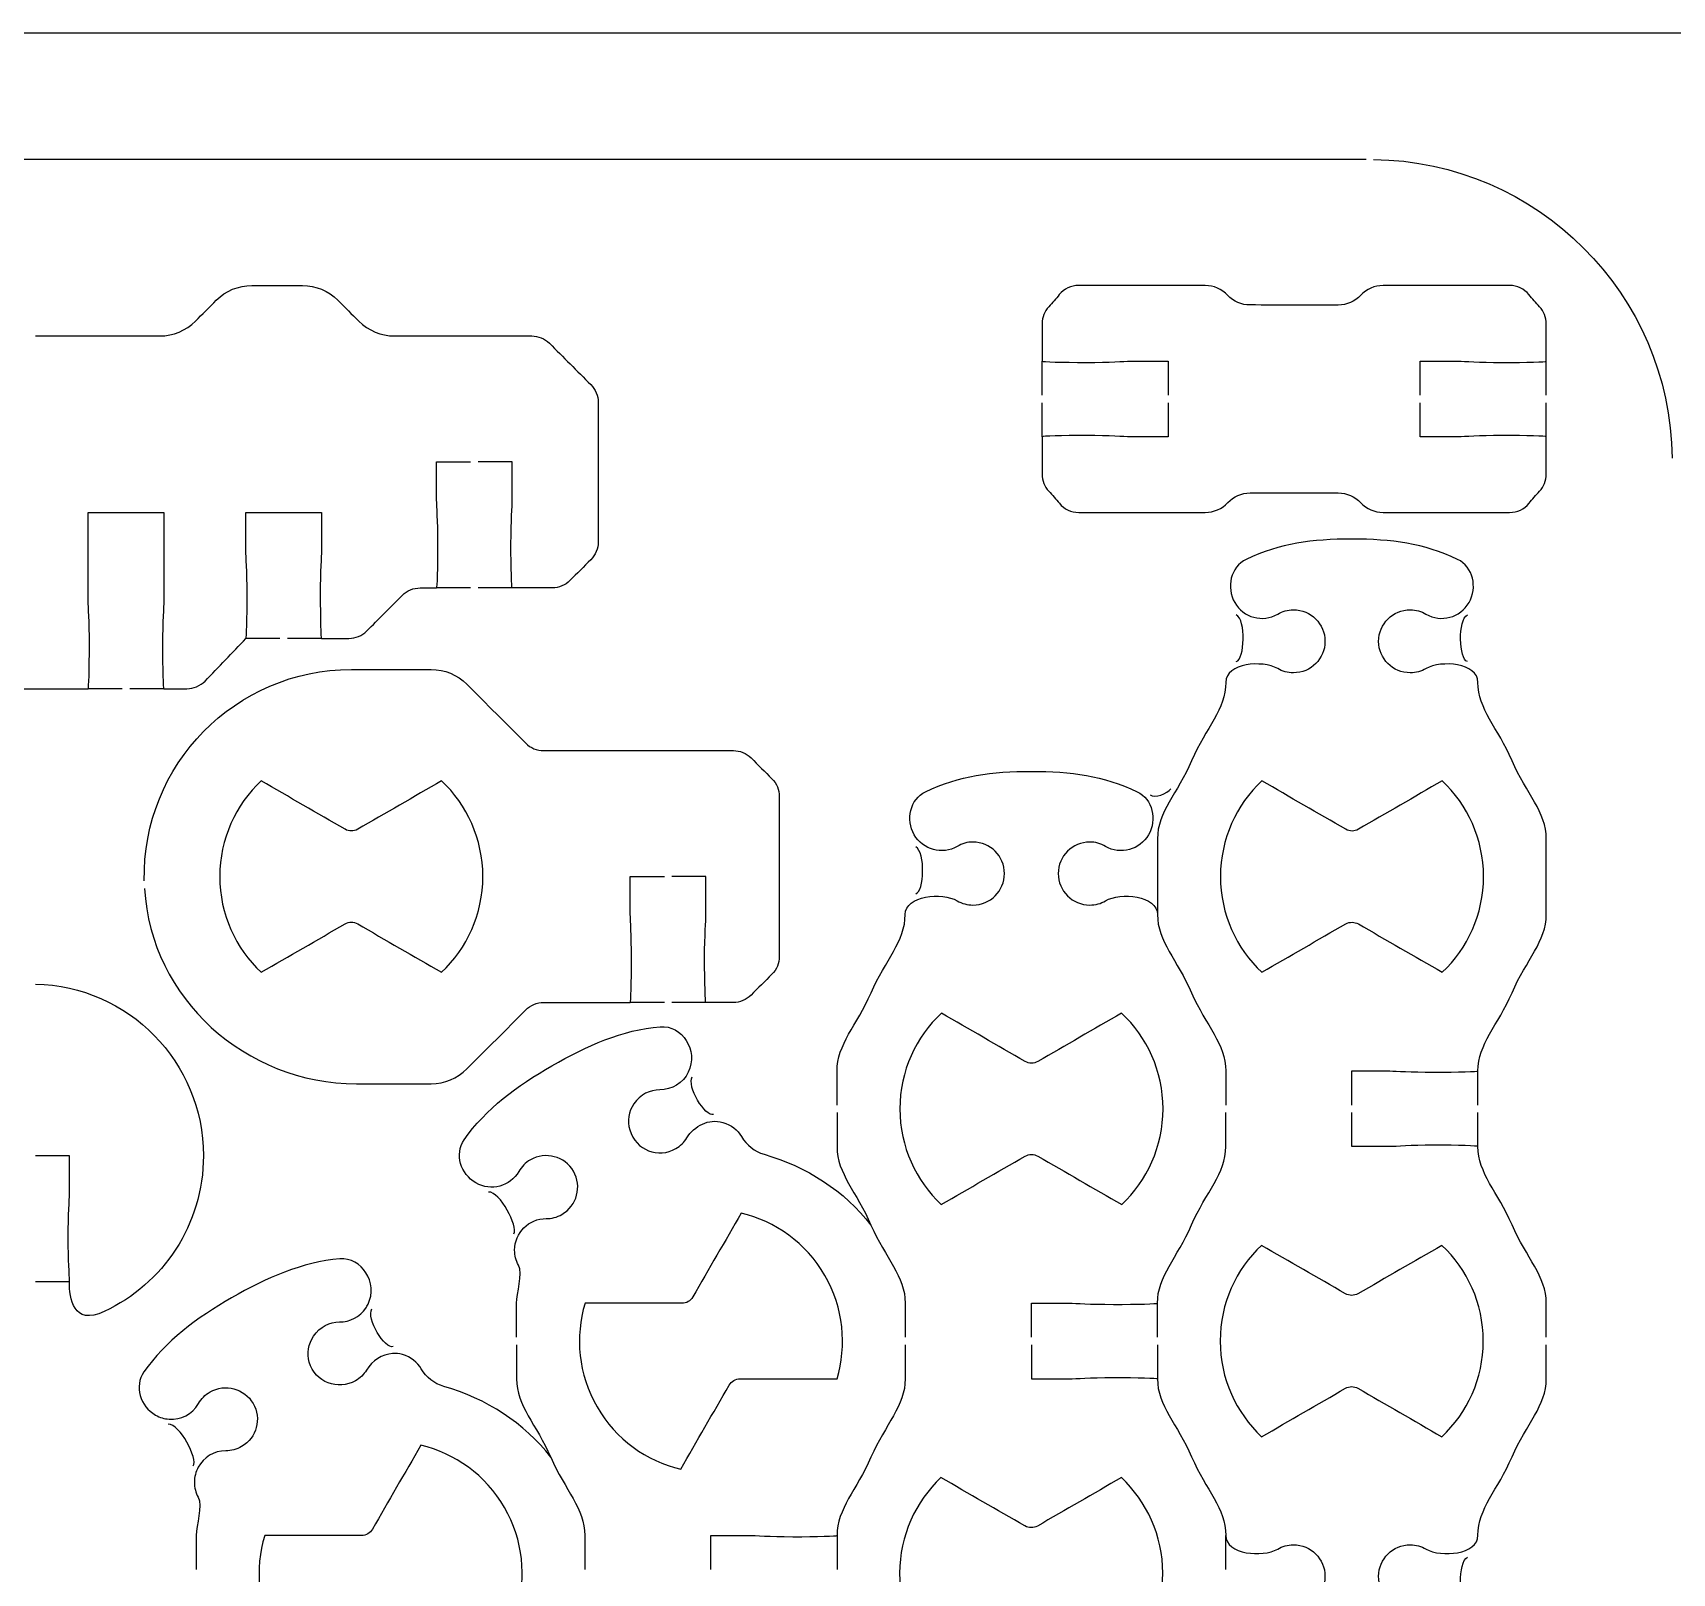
# Model space of a CAD drawing. Extents: x 0 to 410, y 0 to 455.
# Drawn here: x 70 to 135, y 393.9 to 455 of the extents above; entities that cross this region are included whole.
import ezdxf

# ---------------------------------------------------------------- set-up
doc = ezdxf.new("R2010")
doc.units = 0
doc.header["$MEASUREMENT"] = 0
doc.layers.add('DEFAULT', color=18, linetype='CONTINUOUS')

msp = doc.modelspace()

# ---------------------------------------------------------------- linework, layer by layer
at = {"layer": 'DEFAULT', "color": 18}
msp.add_lwpolyline([(410.025, 0.025), (0.025, 0.025), (0.025, 455.025), (410.025, 455.025)], close=True, dxfattribs=at)
at = {"layer": 'DEFAULT', "color": 1}
for points in [[(122.901, 450), (17.203, 450)], [(110.051, 440.648), (110.051, 441.995)], [(130.053, 440.648), (130.053, 441.995)], [(110.051, 438.997), (110.051, 440.348)], [(130.053, 438.997), (130.053, 440.348)], [(87.374, 433), (86.027, 433)], [(89.025, 433), (87.674, 433)], [(79.807, 430.996), (78.46, 430.996)], [(81.458, 430.996), (80.107, 430.996)], [(73.549, 428.999), (72.201, 428.999)], [(75.2, 428.999), (73.849, 428.999)], [(95.061, 416.55), (93.71, 416.55)], [(96.709, 416.55), (95.361, 416.55)], [(127.344, 412.482), (127.344, 413.833)], [(127.344, 410.835), (127.344, 412.182)], [(71.457, 405.469), (70.106, 405.469)], [(117.336, 394.06), (117.336, 395.408)]]:
    msp.add_lwpolyline(points, dxfattribs=at)
for points in [[(123.2, 450), (129.709, 449.919), (134.969, 444.659), (135.05, 438.147)], [(117.753, 430.079), (118.09, 430.151), (118.147, 431.739), (117.753, 431.935)], [(126.927, 430.079), (126.59, 430.151), (126.532, 431.739), (126.927, 431.935)], [(114.331, 424.787), (114.532, 424.644), (115, 424.837), (115.162, 425.029)], [(105.035, 420.865), (105.372, 420.936), (105.43, 422.524), (105.035, 422.72)], [(97.017, 412.106), (96.691, 411.995), (95.932, 413.232), (96.171, 413.602)], [(89.084, 407.372), (89.282, 407.649), (88.529, 409.061), (88.09, 409.029)], [(84.306, 402.895), (83.98, 402.784), (83.222, 404.021), (83.461, 404.391)], [(76.373, 398.161), (76.571, 398.438), (75.819, 399.85), (75.379, 399.818)], [(126.927, 392.685), (126.59, 392.756), (126.532, 394.344), (126.927, 394.54)]]:
    msp.add_open_spline(points, degree=3, dxfattribs=at)
for points, knots in [([(70.106, 442.997), (71.751, 442.997), (73.396, 442.997), (75.041, 442.997), (75.574, 442.997), (76.082, 443.209), (76.456, 443.583), (76.732, 443.859), (77.008, 444.136), (77.285, 444.412), (77.659, 444.789), (78.167, 444.998), (78.699, 444.998), (79.366, 444.998), (80.033, 444.998), (80.7, 444.998), (81.229, 444.998), (81.737, 444.789), (82.111, 444.412), (82.387, 444.136), (82.663, 443.859), (82.94, 443.583), (83.317, 443.209), (83.825, 442.997), (84.354, 442.997), (86.169, 442.997), (87.983, 442.997), (89.798, 442.997), (90.062, 442.997), (90.316, 442.892), (90.503, 442.705), (91.05, 442.158), (91.597, 441.611), (92.144, 441.064), (92.331, 440.877), (92.437, 440.623), (92.437, 440.359), (92.437, 438.515), (92.437, 436.671), (92.437, 434.827), (92.437, 434.562), (92.331, 434.305), (92.144, 434.118), (91.869, 433.843), (91.593, 433.568), (91.318, 433.292), (91.131, 433.105), (90.877, 433), (90.613, 433), (90.084, 433), (89.554, 433), (89.025, 433), (89.001, 433), (88.976, 433.783), (88.976, 434.749), (88.976, 435.716), (89.025, 436.213), (89.025, 436.499), (89.025, 436.999), (89.025, 437.499), (89.025, 437.999), (88.575, 437.999), (88.124, 437.999), (87.674, 437.999)], [0, 0, 0, 0, 13.99, 13.99, 13.99, 14.99, 14.99, 14.99, 18.313402, 18.313402, 18.313402, 19.313402, 19.313402, 19.313402, 24.983402, 24.983402, 24.983402, 25.983402, 25.983402, 25.983402, 29.306804, 29.306804, 29.306804, 30.306804, 30.306804, 30.306804, 45.736804, 45.736804, 45.736804, 46.736804, 46.736804, 46.736804, 53.312897, 53.312897, 53.312897, 54.312897, 54.312897, 54.312897, 69.992897, 69.992897, 69.992897, 70.992897, 70.992897, 70.992897, 74.302157, 74.302157, 74.302157, 75.302157, 75.302157, 75.302157, 79.802157, 79.802157, 79.802157, 80.802157, 80.802157, 80.802157, 81.802157, 81.802157, 81.802157, 86.052157, 86.052157, 86.052157, 89.882157, 89.882157, 89.882157, 89.882157]), ([(125.054, 440.648), (125.054, 441.097), (125.054, 441.546), (125.054, 441.995), (125.554, 441.995), (126.054, 441.995), (126.554, 441.995), (126.839, 441.995), (127.337, 441.946), (128.303, 441.946), (129.27, 441.946), (130.053, 441.967), (130.053, 441.995), (130.053, 442.491), (130.053, 442.986), (130.053, 443.481), (130.053, 443.731), (129.962, 443.978), (129.789, 444.158), (129.641, 444.313), (129.499, 444.472), (129.365, 444.638), (129.178, 444.867), (128.896, 444.998), (128.596, 444.998), (126.923, 444.998), (125.25, 444.998), (123.576, 444.998), (123.241, 444.998), (122.92, 444.86), (122.691, 444.613), (122.458, 444.366), (122.133, 444.222), (121.798, 444.222), (120.632, 444.223), (119.465, 444.224), (118.299, 444.225), (117.964, 444.225), (117.639, 444.366), (117.41, 444.613), (117.18, 444.86), (116.859, 444.998), (116.524, 444.998), (114.85, 444.998), (113.175, 444.998), (111.501, 444.998), (111.201, 444.998), (110.919, 444.867), (110.732, 444.638), (110.598, 444.472), (110.456, 444.313), (110.312, 444.158), (110.139, 443.978), (110.051, 443.735), (110.051, 443.484), (110.051, 442.988), (110.051, 442.492), (110.051, 441.995), (110.051, 441.971), (110.834, 441.946), (111.801, 441.946), (112.767, 441.946), (113.268, 441.995), (113.554, 441.995), (114.054, 441.995), (114.553, 441.995), (115.053, 441.995), (115.053, 441.546), (115.053, 441.097), (115.053, 440.648)], [0, 0, 0, 0, 3.82, 3.82, 3.82, 8.07, 8.07, 8.07, 9.07, 9.07, 9.07, 10.07, 10.07, 10.07, 14.28, 14.28, 14.28, 15.28, 15.28, 15.28, 16.28, 16.28, 16.28, 17.28, 17.28, 17.28, 31.51, 31.51, 31.51, 32.51, 32.51, 32.51, 33.51, 33.51, 33.51, 43.430005, 43.430005, 43.430005, 44.430005, 44.430005, 44.430005, 45.430005, 45.430005, 45.430005, 59.670005, 59.670005, 59.670005, 60.670005, 60.670005, 60.670005, 61.670005, 61.670005, 61.670005, 62.670005, 62.670005, 62.670005, 66.890005, 66.890005, 66.890005, 67.890005, 67.890005, 67.890005, 68.890005, 68.890005, 68.890005, 73.140005, 73.140005, 73.140005, 76.960005, 76.960005, 76.960005, 76.960005]), ([(115.053, 440.348), (115.053, 439.898), (115.053, 439.447), (115.053, 438.997), (114.553, 438.997), (114.054, 438.997), (113.554, 438.997), (113.268, 438.997), (112.767, 439.046), (111.801, 439.046), (110.834, 439.046), (110.051, 439.025), (110.051, 438.997), (110.051, 438.502), (110.051, 438.007), (110.051, 437.512), (110.051, 437.261), (110.139, 437.018), (110.312, 436.838), (110.46, 436.683), (110.601, 436.52), (110.735, 436.358), (110.922, 436.125), (111.204, 435.995), (111.504, 435.995), (113.178, 435.995), (114.851, 435.995), (116.524, 435.995), (116.863, 435.995), (117.187, 436.139), (117.417, 436.383), (117.646, 436.63), (117.964, 436.767), (118.302, 436.767), (119.469, 436.767), (120.635, 436.767), (121.802, 436.767), (122.137, 436.767), (122.458, 436.63), (122.687, 436.383), (122.92, 436.136), (123.241, 435.995), (123.576, 435.995), (125.251, 435.995), (126.925, 435.995), (128.6, 435.995), (128.9, 435.995), (129.182, 436.125), (129.369, 436.358), (129.503, 436.52), (129.644, 436.683), (129.789, 436.834), (129.962, 437.014), (130.053, 437.261), (130.053, 437.508), (130.053, 438.004), (130.053, 438.501), (130.053, 438.997), (130.053, 439.022), (129.27, 439.046), (128.303, 439.046), (127.337, 439.046), (126.839, 438.997), (126.554, 438.997), (126.054, 438.997), (125.554, 438.997), (125.054, 438.997), (125.054, 439.447), (125.054, 439.898), (125.054, 440.348)], [0, 0, 0, 0, 3.83, 3.83, 3.83, 8.08, 8.08, 8.08, 9.08, 9.08, 9.08, 10.08, 10.08, 10.08, 14.29, 14.29, 14.29, 15.29, 15.29, 15.29, 16.29, 16.29, 16.29, 17.29, 17.29, 17.29, 31.52, 31.52, 31.52, 32.52, 32.52, 32.52, 33.52, 33.52, 33.52, 43.44, 43.44, 43.44, 44.44, 44.44, 44.44, 45.44, 45.44, 45.44, 59.68, 59.68, 59.68, 60.68, 60.68, 60.68, 61.68, 61.68, 61.68, 62.68, 62.68, 62.68, 66.9, 66.9, 66.9, 67.9, 67.9, 67.9, 68.9, 68.9, 68.9, 73.15, 73.15, 73.15, 76.98, 76.98, 76.98, 76.98]), ([(52.537, 437.999), (52.988, 437.999), (53.438, 437.999), (53.889, 437.999), (53.889, 437.499), (53.889, 436.999), (53.889, 436.499), (53.889, 436.213), (53.839, 435.716), (53.839, 434.749), (53.839, 433.783), (53.86, 433), (53.889, 433), (54.106, 433), (54.324, 433), (54.541, 433), (54.806, 433), (55.06, 432.894), (55.247, 432.707), (55.719, 432.234), (56.192, 431.761), (56.665, 431.289), (56.852, 431.102), (57.106, 430.996), (57.37, 430.996), (57.733, 430.996), (58.095, 430.996), (58.457, 430.996), (58.482, 430.996), (58.506, 431.779), (58.506, 432.746), (58.506, 433.712), (58.457, 434.21), (58.457, 434.495), (58.457, 434.995), (58.457, 435.495), (58.457, 435.995), (59.457, 435.995), (60.456, 435.995), (61.456, 435.995), (61.456, 435.495), (61.456, 434.995), (61.456, 434.495), (61.456, 434.21), (61.406, 433.712), (61.406, 432.746), (61.406, 431.779), (61.427, 430.996), (61.456, 430.996), (61.997, 430.433), (62.537, 429.869), (63.078, 429.306), (63.269, 429.112), (63.53, 428.999), (63.802, 428.999), (64.106, 428.999), (64.411, 428.999), (64.715, 428.999), (64.74, 428.999), (64.765, 429.782), (64.765, 430.749), (64.765, 431.716), (64.715, 432.213), (64.715, 432.499), (64.715, 433.665), (64.715, 434.832), (64.715, 435.998), (65.715, 435.998), (66.714, 435.998), (67.714, 435.998), (67.714, 434.832), (67.714, 433.665), (67.714, 432.499), (67.714, 432.213), (67.665, 431.716), (67.665, 430.749), (67.665, 429.782), (67.686, 428.999), (67.714, 428.999), (69.21, 428.999), (70.705, 428.999), (72.201, 428.999), (72.226, 428.999), (72.251, 429.782), (72.251, 430.749), (72.251, 431.716), (72.201, 432.213), (72.201, 432.499), (72.201, 433.665), (72.201, 434.832), (72.201, 435.998), (73.201, 435.998), (74.2, 435.998), (75.2, 435.998), (75.2, 434.832), (75.2, 433.665), (75.2, 432.499), (75.2, 432.213), (75.15, 431.716), (75.15, 430.749), (75.15, 429.782), (75.172, 428.999), (75.2, 428.999), (75.504, 428.999), (75.809, 428.999), (76.114, 428.999), (76.385, 428.999), (76.646, 429.112), (76.837, 429.306), (77.378, 429.869), (77.919, 430.433), (78.46, 430.996), (78.484, 430.996), (78.509, 431.779), (78.509, 432.746), (78.509, 433.712), (78.46, 434.21), (78.46, 434.495), (78.46, 434.995), (78.46, 435.495), (78.46, 435.995), (79.459, 435.995), (80.459, 435.995), (81.458, 435.995), (81.458, 435.495), (81.458, 434.995), (81.458, 434.495), (81.458, 434.21), (81.409, 433.712), (81.409, 432.746), (81.409, 431.779), (81.43, 430.996), (81.458, 430.996), (81.82, 430.996), (82.182, 430.996), (82.545, 430.996), (82.809, 430.996), (83.063, 431.102), (83.25, 431.289), (83.723, 431.761), (84.196, 432.234), (84.668, 432.707), (84.855, 432.894), (85.109, 433), (85.374, 433), (85.591, 433), (85.809, 433), (86.027, 433), (86.055, 433), (86.076, 433.783), (86.076, 434.749), (86.076, 435.716), (86.027, 436.213), (86.027, 436.499), (86.027, 436.999), (86.027, 437.499), (86.027, 437.999), (86.476, 437.999), (86.925, 437.999), (87.374, 437.999)], [0, 0, 0, 0, 3.83, 3.83, 3.83, 8.08, 8.08, 8.08, 9.08, 9.08, 9.08, 10.08, 10.08, 10.08, 11.93, 11.93, 11.93, 12.93, 12.93, 12.93, 18.615139, 18.615139, 18.615139, 19.615139, 19.615139, 19.615139, 22.695139, 22.695139, 22.695139, 23.695139, 23.695139, 23.695139, 24.695139, 24.695139, 24.695139, 28.945139, 28.945139, 28.945139, 37.445139, 37.445139, 37.445139, 41.695139, 41.695139, 41.695139, 42.695139, 42.695139, 42.695139, 43.695139, 43.695139, 43.695139, 50.33623, 50.33623, 50.33623, 51.33623, 51.33623, 51.33623, 53.92623, 53.92623, 53.92623, 54.92623, 54.92623, 54.92623, 55.92623, 55.92623, 55.92623, 65.84623, 65.84623, 65.84623, 74.34623, 74.34623, 74.34623, 84.26623, 84.26623, 84.26623, 85.26623, 85.26623, 85.26623, 86.26623, 86.26623, 86.26623, 98.98623, 98.98623, 98.98623, 99.98623, 99.98623, 99.98623, 100.98623, 100.98623, 100.98623, 110.90623, 110.90623, 110.90623, 119.40623, 119.40623, 119.40623, 129.32623, 129.32623, 129.32623, 130.32623, 130.32623, 130.32623, 131.32623, 131.32623, 131.32623, 133.91623, 133.91623, 133.91623, 134.91623, 134.91623, 134.91623, 141.557322, 141.557322, 141.557322, 142.557322, 142.557322, 142.557322, 143.557322, 143.557322, 143.557322, 147.807322, 147.807322, 147.807322, 156.307322, 156.307322, 156.307322, 160.557322, 160.557322, 160.557322, 161.557322, 161.557322, 161.557322, 162.557322, 162.557322, 162.557322, 165.637322, 165.637322, 165.637322, 166.637322, 166.637322, 166.637322, 172.322461, 172.322461, 172.322461, 173.322461, 173.322461, 173.322461, 175.172461, 175.172461, 175.172461, 176.172461, 176.172461, 176.172461, 177.172461, 177.172461, 177.172461, 181.422461, 181.422461, 181.422461, 185.242461, 185.242461, 185.242461, 185.242461]), ([(122.342, 412.482), (122.342, 412.932), (122.342, 413.383), (122.342, 413.833), (122.842, 413.833), (123.343, 413.833), (123.844, 413.833), (124.134, 413.833), (124.628, 413.787), (125.594, 413.787), (126.561, 413.787), (127.344, 413.809), (127.344, 413.833), (127.344, 414.902), (128.127, 415.629), (128.695, 416.938), (129.267, 418.25), (130.053, 418.977), (130.053, 420.046), (130.053, 421.045), (130.053, 422.045), (130.053, 423.044), (130.053, 424.11), (129.267, 424.836), (128.695, 426.145), (128.127, 427.458), (127.344, 428.184), (127.344, 429.253), (127.344, 430.019), (125.876, 430.146), (125.284, 429.8), (125.1, 429.691), (124.882, 429.631), (124.659, 429.631), (123.968, 429.631), (123.403, 430.192), (123.403, 430.879), (123.403, 431.571), (123.968, 432.132), (124.659, 432.132), (124.882, 432.132), (125.097, 432.072), (125.28, 431.959), (125.873, 431.613), (126.642, 431.821), (126.988, 432.418), (127.33, 433.014), (127.157, 433.836), (126.533, 434.129), (125.188, 434.764), (123.918, 434.936), (122.338, 434.936), (120.758, 434.936), (119.491, 434.764), (118.147, 434.129), (117.523, 433.836), (117.35, 433.014), (117.692, 432.418), (118.034, 431.821), (118.803, 431.613), (119.399, 431.959), (119.583, 432.072), (119.794, 432.132), (120.02, 432.132), (120.712, 432.132), (121.273, 431.571), (121.273, 430.879), (121.273, 430.192), (120.712, 429.631), (120.02, 429.631), (119.794, 429.631), (119.579, 429.691), (119.396, 429.8), (118.8, 430.146), (117.336, 430.019), (117.336, 429.253), (117.336, 428.184), (116.552, 427.458), (115.981, 426.145), (115.413, 424.836), (114.626, 424.11), (114.626, 423.044), (114.626, 422.044), (114.626, 421.043), (114.626, 420.039), (114.626, 418.973), (115.413, 418.246), (115.977, 416.934), (116.552, 415.625), (117.336, 414.899), (117.336, 413.833), (117.336, 413.383), (117.336, 412.932), (117.336, 412.482)], [0, 0, 0, 0, 3.83, 3.83, 3.83, 8.09, 8.09, 8.09, 9.09, 9.09, 9.09, 10.09, 10.09, 10.09, 11.09, 11.09, 11.09, 12.09, 12.09, 12.09, 20.59, 20.59, 20.59, 21.59, 21.59, 21.59, 22.59, 22.59, 22.59, 23.59, 23.59, 23.59, 24.59, 24.59, 24.59, 25.59, 25.59, 25.59, 26.59, 26.59, 26.59, 27.59, 27.59, 27.59, 28.59, 28.59, 28.59, 29.59, 29.59, 29.59, 30.59, 30.59, 30.59, 31.59, 31.59, 31.59, 32.59, 32.59, 32.59, 33.59, 33.59, 33.59, 34.59, 34.59, 34.59, 35.59, 35.59, 35.59, 36.59, 36.59, 36.59, 37.59, 37.59, 37.59, 38.59, 38.59, 38.59, 39.59, 39.59, 39.59, 40.59, 40.59, 40.59, 49.11, 49.11, 49.11, 50.11, 50.11, 50.11, 51.11, 51.11, 51.11, 54.94, 54.94, 54.94, 54.94]), ([(74.427, 421.379), (74.332, 425.986), (78.054, 429.765), (82.643, 429.765), (83.699, 429.765), (84.755, 429.765), (85.811, 429.765), (86.341, 429.765), (86.852, 429.553), (87.226, 429.179), (88.006, 428.398), (88.785, 427.617), (89.565, 426.837), (89.752, 426.65), (90.006, 426.544), (90.274, 426.544), (92.782, 426.545), (95.291, 426.546), (97.799, 426.547), (98.063, 426.547), (98.317, 426.442), (98.504, 426.255), (98.78, 425.978), (99.055, 425.702), (99.33, 425.426), (99.517, 425.239), (99.623, 424.985), (99.623, 424.72), (99.623, 422.606), (99.623, 420.491), (99.623, 418.377), (99.623, 418.112), (99.517, 417.858), (99.33, 417.671), (99.053, 417.395), (98.777, 417.119), (98.501, 416.842), (98.314, 416.655), (98.06, 416.55), (97.795, 416.55), (97.433, 416.55), (97.071, 416.55), (96.709, 416.55), (96.684, 416.55), (96.659, 417.333), (96.659, 418.299), (96.659, 419.266), (96.709, 419.763), (96.709, 420.049), (96.709, 420.549), (96.709, 421.049), (96.709, 421.548), (96.259, 421.548), (95.81, 421.548), (95.361, 421.548)], [0, 0, 0, 0, 1, 1, 1, 9.98, 9.98, 9.98, 10.98, 10.98, 10.98, 20.36331, 20.36331, 20.36331, 21.36331, 21.36331, 21.36331, 42.693312, 42.693312, 42.693312, 43.693312, 43.693312, 43.693312, 47.00965, 47.00965, 47.00965, 48.00965, 48.00965, 48.00965, 65.98965, 65.98965, 65.98965, 66.98965, 66.98965, 66.98965, 70.313052, 70.313052, 70.313052, 71.313052, 71.313052, 71.313052, 74.393052, 74.393052, 74.393052, 75.393052, 75.393052, 75.393052, 76.393052, 76.393052, 76.393052, 80.643052, 80.643052, 80.643052, 84.463052, 84.463052, 84.463052, 84.463052]), ([(101.912, 412.482), (101.912, 412.931), (101.912, 413.381), (101.912, 413.83), (101.912, 414.895), (102.695, 415.622), (103.263, 416.931), (103.835, 418.243), (104.618, 418.97), (104.618, 420.039), (104.618, 420.804), (106.082, 420.931), (106.682, 420.585), (106.865, 420.476), (107.08, 420.416), (107.306, 420.416), (107.998, 420.416), (108.555, 420.977), (108.555, 421.665), (108.555, 422.356), (107.998, 422.917), (107.306, 422.917), (107.08, 422.917), (106.865, 422.857), (106.685, 422.744), (106.086, 422.399), (105.32, 422.607), (104.974, 423.203), (104.632, 423.799), (104.805, 424.621), (105.429, 424.914), (106.777, 425.549), (108.043, 425.722), (109.624, 425.722), (111.201, 425.722), (112.471, 425.549), (113.818, 424.914), (114.443, 424.621), (114.616, 423.799), (114.274, 423.203), (113.924, 422.607), (113.159, 422.399), (112.563, 422.744), (112.379, 422.857), (112.164, 422.917), (111.942, 422.917), (111.25, 422.917), (110.689, 422.356), (110.689, 421.665), (110.689, 420.977), (111.25, 420.416), (111.942, 420.416), (112.164, 420.416), (112.383, 420.476), (112.566, 420.585), (113.162, 420.931), (114.626, 420.804), (114.626, 420.039)], [0, 0, 0, 0, 3.82, 3.82, 3.82, 4.82, 4.82, 4.82, 5.82, 5.82, 5.82, 6.82, 6.82, 6.82, 7.82, 7.82, 7.82, 8.82, 8.82, 8.82, 9.82, 9.82, 9.82, 10.82, 10.82, 10.82, 11.82, 11.82, 11.82, 12.82, 12.82, 12.82, 13.82, 13.82, 13.82, 14.82, 14.82, 14.82, 15.82, 15.82, 15.82, 16.82, 16.82, 16.82, 17.82, 17.82, 17.82, 18.82, 18.82, 18.82, 19.82, 19.82, 19.82, 20.82, 20.82, 20.82, 21.82, 21.82, 21.82, 21.82]), ([(77.422, 421.549), (77.422, 423.044), (78.054, 424.392), (79.063, 425.344), (80.173, 424.704), (81.283, 424.063), (82.393, 423.422), (82.548, 423.334), (82.739, 423.334), (82.894, 423.422), (84.004, 424.063), (85.114, 424.704), (86.224, 425.344), (87.233, 424.392), (87.861, 423.044), (87.861, 421.549), (87.861, 420.05), (87.23, 418.698), (86.217, 417.749), (85.109, 418.389), (84.002, 419.029), (82.894, 419.668), (82.739, 419.76), (82.548, 419.76), (82.393, 419.668), (81.284, 419.029), (80.175, 418.389), (79.066, 417.749), (78.054, 418.702), (77.422, 420.05), (77.422, 421.549)], [1, 1, 1, 1, 2, 2, 2, 12.89978, 12.89978, 12.89978, 13.89978, 13.89978, 13.89978, 24.79956, 24.79956, 24.79956, 25.79956, 25.79956, 25.79956, 26.79956, 26.79956, 26.79956, 37.677019, 37.677019, 37.677019, 38.677019, 38.677019, 38.677019, 49.56314, 49.56314, 49.56314, 50.56314, 50.56314, 50.56314, 50.56314]), ([(117.126, 421.545), (117.126, 423.048), (117.757, 424.392), (118.77, 425.344), (119.879, 424.703), (120.987, 424.063), (122.096, 423.422), (122.252, 423.33), (122.442, 423.33), (122.597, 423.422), (123.705, 424.063), (124.813, 424.703), (125.92, 425.344), (126.933, 424.392), (127.564, 423.044), (127.564, 421.545), (127.564, 420.049), (126.933, 418.698), (125.928, 417.749), (124.817, 418.389), (123.707, 419.028), (122.597, 419.668), (122.442, 419.756), (122.252, 419.756), (122.096, 419.672), (120.986, 419.031), (119.876, 418.39), (118.766, 417.749), (117.757, 418.698), (117.126, 420.049), (117.126, 421.545)], [1, 1, 1, 1, 2, 2, 2, 12.891621, 12.891621, 12.891621, 13.891621, 13.891621, 13.891621, 24.774584, 24.774584, 24.774584, 25.774584, 25.774584, 25.774584, 26.774584, 26.774584, 26.774584, 37.669868, 37.669868, 37.669868, 38.669868, 38.669868, 38.669868, 49.570148, 49.570148, 49.570148, 50.570148, 50.570148, 50.570148, 50.570148]), ([(74.441, 421.076), (74.688, 416.705), (78.445, 413.329), (82.848, 413.329), (83.836, 413.329), (84.824, 413.329), (85.811, 413.329), (86.341, 413.329), (86.852, 413.54), (87.226, 413.914), (88.006, 414.695), (88.785, 415.476), (89.565, 416.257), (89.752, 416.444), (90.006, 416.55), (90.274, 416.55), (91.419, 416.55), (92.565, 416.55), (93.71, 416.55), (93.738, 416.55), (93.759, 417.333), (93.759, 418.299), (93.759, 419.266), (93.71, 419.763), (93.71, 420.049), (93.71, 420.549), (93.71, 421.049), (93.71, 421.548), (94.16, 421.548), (94.611, 421.548), (95.061, 421.548)], [0, 0, 0, 0, 1, 1, 1, 9.4, 9.4, 9.4, 10.4, 10.4, 10.4, 19.78331, 19.78331, 19.78331, 20.78331, 20.78331, 20.78331, 30.52331, 30.52331, 30.52331, 31.52331, 31.52331, 31.52331, 32.52331, 32.52331, 32.52331, 36.77331, 36.77331, 36.77331, 40.60331, 40.60331, 40.60331, 40.60331]), ([(70.106, 417.283), (73.803, 417.206), (76.773, 414.186), (76.773, 410.471), (76.773, 407.734), (75.165, 405.377), (72.84, 404.291), (71.594, 403.709), (71.457, 404.816), (71.457, 405.469), (71.457, 405.822), (71.407, 406.252), (71.407, 407.219), (71.407, 408.185), (71.457, 408.683), (71.457, 408.968), (71.457, 409.469), (71.457, 409.97), (71.457, 410.471), (71.006, 410.471), (70.556, 410.471), (70.106, 410.471)], [0, 0, 0, 0, 1, 1, 1, 2, 2, 2, 3, 3, 3, 4, 4, 4, 5, 5, 5, 9.26, 9.26, 9.26, 13.09, 13.09, 13.09, 13.09]), ([(89.196, 403.267), (89.196, 403.716), (89.196, 404.165), (89.196, 404.615), (89.196, 405.013), (89.461, 405.782), (89.27, 406.132), (89.175, 406.308), (89.122, 406.509), (89.122, 406.724), (89.122, 407.416), (89.687, 407.977), (90.375, 407.977), (90.586, 407.973), (90.801, 408.03), (90.995, 408.142), (91.595, 408.488), (91.803, 409.254), (91.458, 409.853), (91.112, 410.446), (90.343, 410.654), (89.747, 410.308), (89.549, 410.196), (89.394, 410.033), (89.288, 409.85), (88.942, 409.25), (88.18, 409.049), (87.584, 409.391), (86.984, 409.737), (86.727, 410.534), (87.118, 411.102), (87.969, 412.326), (89.232, 413.254), (90.6, 414.041), (91.969, 414.831), (93.409, 415.466), (94.894, 415.59), (95.758, 415.664), (96.428, 414.651), (96.012, 413.787), (95.811, 413.353), (95.356, 413.088), (94.876, 413.085), (94.495, 413.081), (94.111, 412.908), (93.849, 412.524), (93.648, 412.224), (93.585, 411.84), (93.687, 411.494), (93.924, 410.682), (94.834, 410.358), (95.518, 410.753), (95.702, 410.859), (95.846, 411.007), (95.952, 411.176), (96.255, 411.667), (96.82, 411.952), (97.377, 411.794), (97.719, 411.698), (97.97, 411.49), (98.125, 411.229), (98.33, 410.891), (98.64, 410.637), (99.021, 410.527), (100.693, 410.051), (102.219, 409.071), (103.26, 407.719)], [0, 0, 0, 0, 3.82, 3.82, 3.82, 4.82, 4.82, 4.82, 5.82, 5.82, 5.82, 6.82, 6.82, 6.82, 7.82, 7.82, 7.82, 8.82, 8.82, 8.82, 9.82, 9.82, 9.82, 10.82, 10.82, 10.82, 11.82, 11.82, 11.82, 12.82, 12.82, 12.82, 13.82, 13.82, 13.82, 14.82, 14.82, 14.82, 15.82, 15.82, 15.82, 16.82, 16.82, 16.82, 17.82, 17.82, 17.82, 18.82, 18.82, 18.82, 19.82, 19.82, 19.82, 20.82, 20.82, 20.82, 21.82, 21.82, 21.82, 22.82, 22.82, 22.82, 23.82, 23.82, 23.82, 24.82, 24.82, 24.82, 24.82]), ([(104.408, 412.33), (104.408, 413.833), (105.04, 415.177), (106.052, 416.13), (107.161, 415.489), (108.27, 414.848), (109.379, 414.207), (109.534, 414.115), (109.724, 414.115), (109.88, 414.207), (110.987, 414.848), (112.095, 415.489), (113.203, 416.13), (114.215, 415.177), (114.847, 413.83), (114.847, 412.33), (114.847, 410.835), (114.215, 409.483), (113.21, 408.535), (112.1, 409.174), (110.99, 409.814), (109.88, 410.454), (109.724, 410.542), (109.534, 410.542), (109.379, 410.457), (108.269, 409.816), (107.159, 409.175), (106.048, 408.535), (105.04, 409.483), (104.408, 410.835), (104.408, 412.33)], [1, 1, 1, 1, 2, 2, 2, 12.891621, 12.891621, 12.891621, 13.891621, 13.891621, 13.891621, 24.774584, 24.774584, 24.774584, 25.774584, 25.774584, 25.774584, 26.774584, 26.774584, 26.774584, 37.669868, 37.669868, 37.669868, 38.669868, 38.669868, 38.669868, 49.570148, 49.570148, 49.570148, 50.570148, 50.570148, 50.570148, 50.570148]), ([(101.912, 412.182), (101.912, 411.731), (101.912, 411.279), (101.912, 410.828), (101.912, 409.759), (102.695, 409.032), (103.26, 407.72), (103.835, 406.411), (104.618, 405.684), (104.618, 404.619), (104.618, 404.168), (104.618, 403.718), (104.618, 403.268)], [0, 0, 0, 0, 3.84, 3.84, 3.84, 4.84, 4.84, 4.84, 5.84, 5.84, 5.84, 9.67, 9.67, 9.67, 9.67]), ([(114.626, 403.268), (114.626, 403.718), (114.626, 404.168), (114.626, 404.619), (114.626, 405.688), (115.413, 406.414), (115.977, 407.723), (116.552, 409.035), (117.336, 409.762), (117.336, 410.831), (117.336, 411.281), (117.336, 411.732), (117.336, 412.182)], [0, 0, 0, 0, 3.83, 3.83, 3.83, 4.83, 4.83, 4.83, 5.83, 5.83, 5.83, 9.66, 9.66, 9.66, 9.66]), ([(130.053, 403.271), (130.053, 403.721), (130.053, 404.172), (130.053, 404.622), (130.053, 405.691), (129.267, 406.418), (128.695, 407.73), (128.127, 409.039), (127.344, 409.766), (127.344, 410.835), (127.344, 410.866), (126.561, 410.888), (125.594, 410.888), (124.628, 410.888), (124.134, 410.835), (123.844, 410.835), (123.343, 410.835), (122.842, 410.835), (122.342, 410.835), (122.342, 411.284), (122.342, 411.733), (122.342, 412.182)], [0, 0, 0, 0, 3.83, 3.83, 3.83, 4.83, 4.83, 4.83, 5.83, 5.83, 5.83, 6.83, 6.83, 6.83, 7.83, 7.83, 7.83, 12.09, 12.09, 12.09, 15.91, 15.91, 15.91, 15.91]), ([(91.916, 404.615), (93.197, 404.615), (94.477, 404.615), (95.758, 404.615), (95.938, 404.615), (96.1, 404.711), (96.192, 404.866), (96.83, 405.975), (97.469, 407.084), (98.108, 408.192), (99.459, 407.875), (100.683, 407.021), (101.431, 405.723), (102.179, 404.428), (102.306, 402.943), (101.914, 401.617), (100.632, 401.617), (99.35, 401.617), (98.069, 401.617), (97.889, 401.617), (97.723, 401.521), (97.631, 401.37), (96.992, 400.259), (96.352, 399.147), (95.712, 398.036), (94.361, 398.357), (93.14, 399.207), (92.392, 400.502), (91.641, 401.804), (91.514, 403.289), (91.916, 404.615)], [1, 1, 1, 1, 11.89, 11.89, 11.89, 12.89, 12.89, 12.89, 23.771627, 23.771627, 23.771627, 24.771627, 24.771627, 24.771627, 25.771627, 25.771627, 25.771627, 36.671627, 36.671627, 36.671627, 37.671627, 37.671627, 37.671627, 48.575576, 48.575576, 48.575576, 49.575576, 49.575576, 49.575576, 50.575576, 50.575576, 50.575576, 50.575576]), ([(118.752, 406.915), (119.862, 406.276), (120.972, 405.636), (122.082, 404.996), (122.237, 404.908), (122.428, 404.908), (122.583, 404.993), (123.693, 405.634), (124.803, 406.274), (125.913, 406.915), (126.922, 405.966), (127.554, 404.615), (127.554, 403.119), (127.554, 401.617), (126.922, 400.272), (125.91, 399.32), (124.801, 399.961), (123.692, 400.602), (122.583, 401.243), (122.428, 401.334), (122.237, 401.334), (122.082, 401.243), (120.975, 400.602), (119.867, 399.961), (118.759, 399.32), (117.747, 400.272), (117.115, 401.62), (117.115, 403.119), (117.115, 404.615), (117.747, 405.966), (118.752, 406.915)], [0, 0, 0, 0, 10.895283, 10.895283, 10.895283, 11.895283, 11.895283, 11.895283, 22.795563, 22.795563, 22.795563, 23.795563, 23.795563, 23.795563, 24.795563, 24.795563, 24.795563, 35.687184, 35.687184, 35.687184, 36.687184, 36.687184, 36.687184, 47.570148, 47.570148, 47.570148, 48.570148, 48.570148, 48.570148, 49.570148, 49.570148, 49.570148, 49.570148]), ([(90.553, 398.509), (89.516, 399.863), (87.983, 400.84), (86.314, 401.316), (85.93, 401.425), (85.619, 401.68), (85.418, 402.018), (85.263, 402.279), (85.005, 402.487), (84.667, 402.582), (84.54, 402.618), (84.409, 402.632), (84.282, 402.621), (83.862, 402.597), (83.474, 402.343), (83.238, 401.965), (83.139, 401.796), (82.991, 401.648), (82.807, 401.542), (82.12, 401.147), (81.209, 401.471), (80.973, 402.283), (80.878, 402.628), (80.941, 403.013), (81.142, 403.313), (81.4, 403.697), (81.784, 403.87), (82.169, 403.874), (82.585, 403.877), (82.984, 404.078), (83.217, 404.421), (83.248, 404.47), (83.28, 404.523), (83.305, 404.576), (83.714, 405.44), (83.051, 406.452), (82.18, 406.378), (80.698, 406.255), (79.262, 405.62), (77.89, 404.83), (76.525, 404.043), (75.258, 403.115), (74.411, 401.891), (74.013, 401.323), (74.274, 400.526), (74.874, 400.18), (75.043, 400.081), (75.226, 400.028), (75.41, 400.021), (75.872, 399.982), (76.334, 400.208), (76.577, 400.639), (76.687, 400.822), (76.838, 400.984), (77.04, 401.098), (77.632, 401.443), (78.401, 401.235), (78.743, 400.642), (79.093, 400.043), (78.888, 399.277), (78.288, 398.931), (78.094, 398.819), (77.879, 398.762), (77.668, 398.766), (77.191, 398.766), (76.779, 398.501), (76.567, 398.11), (76.472, 397.933), (76.415, 397.728), (76.415, 397.513), (76.415, 397.298), (76.468, 397.097), (76.56, 396.921), (76.75, 396.571), (76.486, 395.802), (76.486, 395.403), (76.486, 394.953), (76.486, 394.503), (76.486, 394.053)], [0, 0, 0, 0, 1, 1, 1, 2, 2, 2, 3, 3, 3, 4, 4, 4, 5, 5, 5, 6, 6, 6, 7, 7, 7, 8, 8, 8, 9, 9, 9, 10, 10, 10, 11, 11, 11, 12, 12, 12, 13, 13, 13, 14, 14, 14, 15, 15, 15, 16, 16, 16, 17, 17, 17, 18, 18, 18, 19, 19, 19, 20, 20, 20, 21, 21, 21, 22, 22, 22, 23, 23, 23, 24, 24, 24, 25, 25, 25, 28.829, 28.829, 28.829, 28.829]), ([(109.627, 403.268), (109.627, 403.718), (109.627, 404.168), (109.627, 404.619), (110.128, 404.619), (110.629, 404.619), (111.13, 404.619), (111.416, 404.619), (111.913, 404.573), (112.877, 404.573), (113.843, 404.573), (114.626, 404.594), (114.626, 404.619)], [0, 0, 0, 0, 3.83, 3.83, 3.83, 8.09, 8.09, 8.09, 9.09, 9.09, 9.09, 10.09, 10.09, 10.09, 10.09]), ([(89.198, 402.968), (89.198, 402.517), (89.198, 402.067), (89.198, 401.616), (89.198, 400.548), (89.985, 399.821), (90.553, 398.508), (91.124, 397.2), (91.907, 396.473), (91.907, 395.404), (91.907, 394.954), (91.907, 394.503), (91.907, 394.053)], [0, 0, 0, 0, 3.83, 3.83, 3.83, 4.83, 4.83, 4.83, 5.83, 5.83, 5.83, 9.66, 9.66, 9.66, 9.66]), ([(104.618, 402.968), (104.618, 402.517), (104.618, 402.067), (104.618, 401.617), (104.618, 400.548), (103.835, 399.821), (103.26, 398.509), (102.695, 397.2), (101.912, 396.473), (101.912, 395.404), (101.912, 394.954), (101.912, 394.503), (101.912, 394.053)], [0, 0, 0, 0, 3.83, 3.83, 3.83, 4.83, 4.83, 4.83, 5.83, 5.83, 5.83, 9.66, 9.66, 9.66, 9.66]), ([(109.627, 402.968), (109.627, 402.518), (109.627, 402.069), (109.627, 401.62), (110.128, 401.62), (110.629, 401.62), (111.13, 401.62), (111.416, 401.62), (111.913, 401.673), (112.877, 401.673), (113.843, 401.673), (114.626, 401.652), (114.626, 401.62)], [0, 0, 0, 0, 3.82, 3.82, 3.82, 8.08, 8.08, 8.08, 9.08, 9.08, 9.08, 10.08, 10.08, 10.08, 10.08]), ([(114.626, 402.968), (114.626, 402.518), (114.626, 402.069), (114.626, 401.62), (114.626, 400.555), (115.413, 399.828), (115.981, 398.519), (116.552, 397.207), (117.336, 396.48), (117.336, 395.408), (117.339, 394.646), (118.8, 394.519), (119.396, 394.864), (119.579, 394.974), (119.794, 395.034), (120.02, 395.034), (120.712, 395.034), (121.273, 394.473), (121.273, 393.785), (121.273, 393.093), (120.712, 392.533), (120.02, 392.533), (119.794, 392.533), (119.583, 392.592), (119.399, 392.705), (118.803, 393.051), (118.034, 392.843), (117.692, 392.247), (117.35, 391.651), (117.523, 390.829), (118.147, 390.536), (119.491, 389.901), (120.758, 389.728), (122.338, 389.728), (123.918, 389.728), (125.188, 389.901), (126.533, 390.536), (127.157, 390.829), (127.33, 391.651), (126.988, 392.247), (126.642, 392.843), (125.873, 393.051), (125.28, 392.705), (125.097, 392.592), (124.882, 392.533), (124.659, 392.533), (123.968, 392.533), (123.403, 393.093), (123.403, 393.785), (123.403, 394.473), (123.968, 395.034), (124.659, 395.034), (124.882, 395.034), (125.1, 394.974), (125.284, 394.864), (125.876, 394.519), (127.344, 394.646), (127.344, 395.411), (127.344, 396.48), (128.127, 397.207), (128.695, 398.519), (129.267, 399.828), (130.053, 400.555), (130.053, 401.62), (130.053, 402.07), (130.053, 402.521), (130.053, 402.971)], [0, 0, 0, 0, 3.82, 3.82, 3.82, 4.82, 4.82, 4.82, 5.83, 5.83, 5.83, 6.83, 6.83, 6.83, 7.83, 7.83, 7.83, 8.83, 8.83, 8.83, 9.83, 9.83, 9.83, 10.83, 10.83, 10.83, 11.83, 11.83, 11.83, 12.83, 12.83, 12.83, 13.83, 13.83, 13.83, 14.83, 14.83, 14.83, 15.83, 15.83, 15.83, 16.83, 16.83, 16.83, 17.83, 17.83, 17.83, 18.83, 18.83, 18.83, 19.83, 19.83, 19.83, 20.83, 20.83, 20.83, 21.83, 21.83, 21.83, 22.83, 22.83, 22.83, 23.83, 23.83, 23.83, 27.66, 27.66, 27.66, 27.66]), ([(79.206, 395.404), (80.486, 395.404), (81.767, 395.404), (83.047, 395.404), (83.227, 395.404), (83.39, 395.499), (83.481, 395.655), (84.12, 396.763), (84.758, 397.872), (85.397, 398.981), (86.748, 398.664), (87.972, 397.81), (88.72, 396.512), (89.468, 395.217), (89.595, 393.732), (89.203, 392.406), (87.922, 392.406), (86.64, 392.406), (85.358, 392.406), (85.178, 392.406), (85.012, 392.31), (84.921, 392.159), (84.281, 391.047), (83.641, 389.936), (83.002, 388.825), (81.65, 389.146), (80.43, 389.996), (79.682, 391.291), (78.93, 392.592), (78.803, 394.078), (79.206, 395.404)], [1, 1, 1, 1, 11.89, 11.89, 11.89, 12.89, 12.89, 12.89, 23.771627, 23.771627, 23.771627, 24.771627, 24.771627, 24.771627, 25.771627, 25.771627, 25.771627, 36.671627, 36.671627, 36.671627, 37.671627, 37.671627, 37.671627, 48.575576, 48.575576, 48.575576, 49.575576, 49.575576, 49.575576, 50.575576, 50.575576, 50.575576, 50.575576]), ([(106.034, 397.701), (107.144, 397.061), (108.255, 396.421), (109.365, 395.782), (109.52, 395.693), (109.71, 395.693), (109.866, 395.778), (110.976, 396.419), (112.086, 397.06), (113.196, 397.701), (114.205, 396.752), (114.836, 395.401), (114.836, 393.905), (114.836, 392.402), (114.205, 391.058), (113.192, 390.105), (112.083, 390.746), (110.974, 391.387), (109.866, 392.028), (109.71, 392.12), (109.52, 392.12), (109.365, 392.028), (108.257, 391.387), (107.149, 390.746), (106.041, 390.105), (105.029, 391.058), (104.397, 392.406), (104.397, 393.905), (104.397, 395.401), (105.029, 396.752), (106.034, 397.701)], [0, 0, 0, 0, 10.895283, 10.895283, 10.895283, 11.895283, 11.895283, 11.895283, 22.795563, 22.795563, 22.795563, 23.795563, 23.795563, 23.795563, 24.795563, 24.795563, 24.795563, 35.687184, 35.687184, 35.687184, 36.687184, 36.687184, 36.687184, 47.570148, 47.570148, 47.570148, 48.570148, 48.570148, 48.570148, 49.570148, 49.570148, 49.570148, 49.570148]), ([(96.906, 394.053), (96.906, 394.503), (96.906, 394.954), (96.906, 395.404), (97.407, 395.404), (97.908, 395.404), (98.409, 395.404), (98.698, 395.404), (99.192, 395.355), (100.159, 395.355), (101.126, 395.355), (101.909, 395.379), (101.909, 395.404)], [0, 0, 0, 0, 3.83, 3.83, 3.83, 8.09, 8.09, 8.09, 9.09, 9.09, 9.09, 10.09, 10.09, 10.09, 10.09])]:
    msp.add_open_spline(points, degree=3, knots=knots, dxfattribs=at)

doc.saveas('drawing.dxf')
